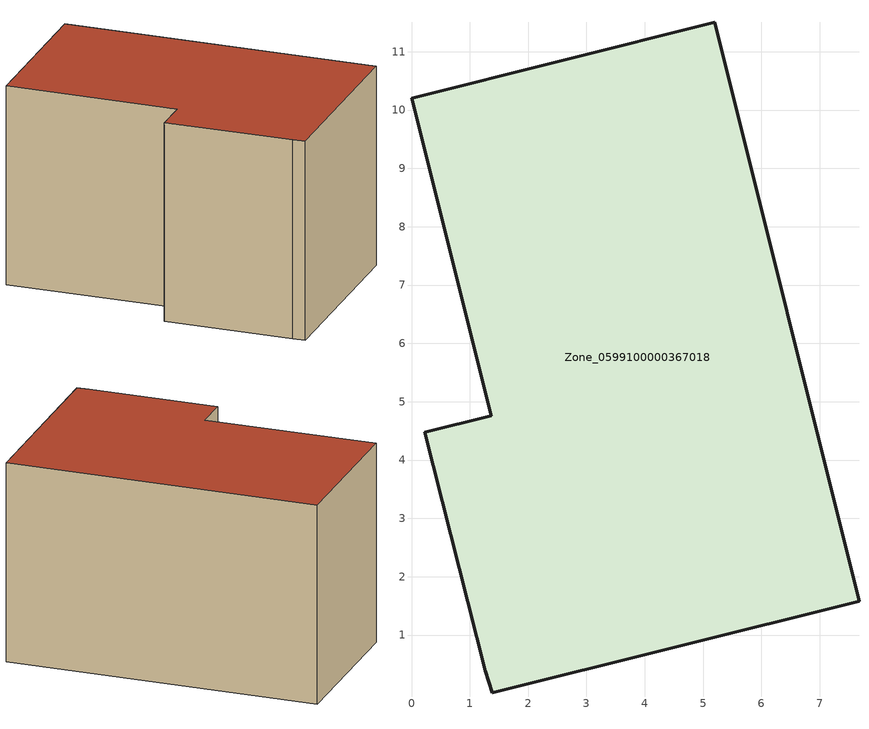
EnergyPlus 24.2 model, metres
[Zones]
Zone_0599100000367018
 floor ground (C_G): 1.27,0.39 0.23,4.47 1.36,4.75 0,10.21 5.2,11.5 7.67,1.58 1.39,0.01 z0
 wall outside (C_F): 7.67,1.58 5.2,11.5 0,10.21 1.36,4.75 0.23,4.47 1.27,0.39 1.39,0.01 7.67,1.58 z0:6.65
 roof outside (C_R): 0.23,4.47 1.27,0.39 1.39,0.01 7.67,1.58 5.2,11.5 0,10.21 1.36,4.75 z6.65
[BUILDING]
Pand.0599100000367018: North Axis=0; Terrain=City; Loads Convergence Tolerance Value=0.04; Temperature Convergence Tolerance Value=0.4; Solar Distribution=FullExterior; Maximum Number of Warmup Days=25; Minimum Number of Warmup Days=1
[Site:Location]
Rotterdam.The.Hague.AP_ZH_NLD Design_Conditions: Latitude=51.96; Longitude=4.45; Time Zone=1; Elevation=-4.5
[SITE:GROUNDTEMPERATURE:BUILDINGSURFACE]
18, 18, 18, 18, 18, 18, 18, 18, 18, 18, 18, 18
[MATERIAL] Thermal Absorptance=0.9; Solar Absorptance=0.7; Visible Absorptance=0.7
Name | Roughness | Thickness | Conductivity | Density | Specific Heat
G.TC.1992-2005 | MediumSmooth | 0.15 | 0.06 | 540 | 1210
F.TC.1992-2005 | Rough | 0.3 | 0.12 | 1920 | 840
R.TC.1992-2005 | MediumRough | 0.2 | 0.08 | 1500 | 1000
[CONSTRUCTION]
C_G: G.TC.1992-2005
C_F: F.TC.1992-2005
C_R: R.TC.1992-2005
[ZONE]
Zone_0599100000367018: Type=1; Multiplier=1; Ceiling Height=Autocalculate; Volume=Autocalculate; Floor Area=autocalculate; Part of Total Floor Area=Yes
[ZONEINFILTRATION:DESIGNFLOWRATE]
Infil_Zone_0599100000367018: Zone or ZoneList or Space or SpaceList=Zone_0599100000367018; Schedule=AlwaysOn; Design Flow Rate Calculation Method=Flow/Area; Flow Rate per Floor Area=0.0015; Constant Term Coefficient=1; Temperature Term Coefficient=0; Velocity Term Coefficient=0; Velocity Squared Term Coefficient=0
[HVACTEMPLATE:ZONE:IDEALLOADSAIRSYSTEM]
Zone_0599100000367018: Maximum Heating Supply Air Temperature=50; Minimum Cooling Supply Air Temperature=13; Maximum Heating Supply Air Humidity Ratio=0.0156; Minimum Cooling Supply Air Humidity Ratio=0.0077; Heating Limit=NoLimit; Cooling Limit=NoLimit; Dehumidification Control Type=ConstantSensibleHeatRatio; Cooling Sensible Heat Ratio=0.7; Dehumidification Setpoint=60; Humidification Control Type=None; Humidification Setpoint=30; Outdoor Air Method=None; Outdoor Air Flow Rate per Person=0.00944; Outdoor Air Flow Rate per Zone Floor Area=0; Outdoor Air Flow Rate per Zone=0; Demand Controlled Ventilation Type=None; Outdoor Air Economizer Type=NoEconomizer; Heat Recovery Type=None; Sensible Heat Recovery Effectiveness=0.7; Latent Heat Recovery Effectiveness=0.65
[ZONECONTROL:THERMOSTAT]
ThermostatControl_Zone_0599100000367018: Zone or ZoneList=Zone_0599100000367018; Control Type Schedule=DualSetpointControlType; Control 1=Thermostat_Zone_0599100000367018; Temperature Difference Between Cutout And Setpoint=0
[THERMOSTATSETPOINT:DUALSETPOINT]
Thermostat_Zone_0599100000367018: Heating Setpoint Temperature Schedule=HeatingSetpoint_Zone_0599100000367018; Cooling Setpoint Temperature Schedule=CoolingSetpoint_Zone_0599100000367018
[SCHEDULE:COMPACT]
HeatingSetpoint_Zone_0599100000367018: Through: 12/31, For: AllDays, Until: 24:00, 21
CoolingSetpoint_Zone_0599100000367018: Through: 12/31, For: AllDays, Until: 24:00, 24
DualSetpointControlType: Through: 12/31, For: AllDays, Until: 24:00, 4
AlwaysOn: Through: 12/31, For: AllDays, Until: 24:00, 1
